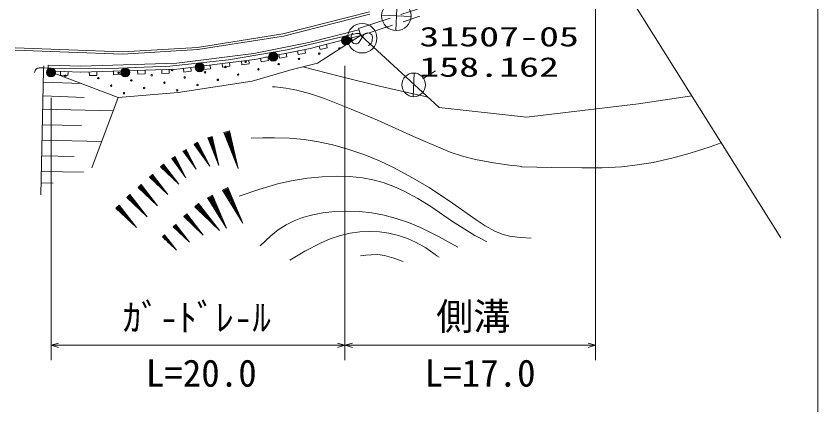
# Model space of a CAD drawing. Units: millimetres, scale not verified. Extents: x 30705 to 670705, y 16818 to 376818.
# Drawn here: x 515599 to 569705, y 254450 to 280660 of the extents above; entities that cross this region are included whole.
import ezdxf
from ezdxf.enums import TextEntityAlignment as Align

# ---------------------------------------------------------------- set-up
doc = ezdxf.new("R2010")
doc.units = ezdxf.units.MM
doc.header["$LTSCALE"] = 1000
doc.linetypes.add('USER3', pattern=[3, 2.25, -0.75])
doc.layers.add('S-SUV', color=7, linetype='Continuous', lineweight=13)
doc.layers.add('S-SUV-ROAD', color=7, linetype='Continuous', lineweight=13)
doc.styles.add('ＭＳ ゴシック', font='')
doc.styles.get('ＭＳ ゴシック').set_extended_font_data('MS Gothic')

# ---------------------------------------------------------------- blocks, each defined once
blk = doc.blocks.new('BUHIN27')
at = {"color": 7, "linetype": 'Continuous', "lineweight": 13}
blk.add_lwpolyline([(514, -78), (0, 0), (477, 206)], dxfattribs=at)
blk = doc.blocks.new('BUHIN28')
at = {"color": 7, "linetype": 'Continuous', "lineweight": 13}
blk.add_lwpolyline([(-514, 78), (0, 0), (-477, -206)], dxfattribs=at)
blk = doc.blocks.new('BUHIN30')
at = {"color": 7, "linetype": 'Continuous', "lineweight": 13}
for p, q in [((0, 995), (0, -995)), ((-995, 0), (995, 0))]:
    blk.add_line(p, q, dxfattribs=at)
blk.add_circle((0, 0), 995, dxfattribs=at)
blk = doc.blocks.new('BUHIN55')
at = {"color": 7, "linetype": 'Continuous', "lineweight": 13}
blk.add_lwpolyline([(310, 645), (255, 705), (180, 740), (75, 760), (-80, 760), (-210, 725), (-320, 650), (-385, 540), (-390, 425), (-385, 350), (-345, 250), (-275, 195), (270, -120), (330, -210), (370, -335), (360, -455), (325, -550), (255, -640), (100, -685), (-130, -685), (-230, -670), (-325, -625), (-405, -550), (-475, -435)], dxfattribs=at)
blk.add_circle((0, 0), 995, dxfattribs=at)
blk = doc.blocks.new('BUHIN82')
at = {"color": 7, "linetype": 'Continuous', "lineweight": 13}
blk.add_lwpolyline([(-18, 249), (-268, 231), (-231, -268), (18, -249)], dxfattribs=at)
blk = doc.blocks.new('BUHIN83')
at = {"color": 7, "linetype": 'Continuous', "lineweight": 13}
blk.add_lwpolyline([(-42, 246), (-288, 205), (-205, -288), (42, -246)], dxfattribs=at)
blk = doc.blocks.new('BUHIN84')
at = {"color": 7, "linetype": 'Continuous', "lineweight": 13}
blk.add_lwpolyline([(-59, 243), (-302, 184), (-184, -302), (59, -243)], dxfattribs=at)
blk = doc.blocks.new('BUHIN85')
at = {"color": 7, "linetype": 'Continuous', "lineweight": 13}
blk.add_lwpolyline([(-72, 239), (-312, 167), (-167, -312), (72, -239)], dxfattribs=at)

msp = doc.modelspace()

# ---------------------------------------------------------------- linework, layer by layer
at = {"layer": 'S-SUV'}
for p, q in [((569705, 16818), (569705, 366818)), ((567202, 265711), (527935, 328269)), ((554693, 257470), (554693, 283640)), ((533606, 279452), (539438, 280935)), ((533636, 279305), (539475, 280789)), ((535364, 278876), (538729, 279742)), ((527833, 278550), (533606, 279452)), ((527857, 278402), (533636, 279305)), ((535453, 278485), (538829, 279354)), ((538829, 279354), (535946, 277476)), ((537791, 279304), (538278, 279418)), ((531633, 278135), (535364, 278876)), ((515532, 278358), (522790, 278093)), ((515538, 278508), (522788, 278243)), ((522788, 278243), (527847, 278552)), ((522790, 278093), (527857, 278402)), ((526445, 277479), (531633, 278135)), ((531711, 277743), (535453, 278485)), ((526496, 277082), (531683, 277739)), ((517459, 277160), (517959, 277155)), ((517759, 277360), (519963, 277279)), ((519963, 277279), (526445, 277479)), ((519976, 276879), (526458, 277079)), ((537500, 276583), (534954, 277232)), ((537791, 257470), (537791, 277304)), ((517744, 276961), (519949, 276879)), ((522489, 275179), (517744, 276961)), ((540121, 275928), (537500, 276583)), ((542395, 275228), (542462, 276818)), ((543057, 276433), (543894, 276979)), ((517440, 276198), (520015, 276108)), ((532906, 275884), (533091, 275884)), ((533091, 275884), (533812, 275807)), ((533812, 275807), (534537, 275668)), ((534537, 275668), (535477, 275413)), ((535477, 275413), (536416, 275096)), ((543403, 275185), (540121, 275928)), ((517421, 275291), (520187, 275176)), ((517959, 275155), (517959, 257470)), ((536416, 275096), (538217, 274395)), ((517402, 274383), (522155, 274283)), ((538217, 274395), (539990, 273641)), ((517380, 273334), (520013, 273279)), ((539990, 273641), (542417, 272541)), ((530000, 272923), (529615, 272802)), ((529615, 272802), (530588, 270382)), ((529825, 272289), (529672, 272772)), ((529722, 272788), (530052, 271740)), ((530284, 271173), (529772, 272803)), ((529821, 272819), (530511, 270624)), ((530384, 271204), (529871, 272835)), ((529908, 272846), (530238, 271798)), ((530116, 272380), (529964, 272864)), ((530588, 270382), (530000, 272923)), ((517358, 272286), (521380, 272201)), ((527850, 272157), (527612, 272012)), ((528666, 270546), (527850, 272157)), ((528825, 272551), (528530, 272459)), ((528530, 272459), (529277, 270597)), ((528690, 272064), (528573, 272436)), ((528612, 272448), (528865, 271642)), ((529044, 271205), (528650, 272460)), ((528688, 272472), (529219, 270783)), ((529120, 271229), (528726, 272484)), ((528755, 272493), (529008, 271687)), ((528915, 272134), (528798, 272506)), ((529277, 270597), (528825, 272551)), ((532253, 272452), (531462, 272435)), ((533043, 272458), (532253, 272452)), ((534049, 272431), (533043, 272458)), ((535042, 272344), (534049, 272431)), ((536007, 272190), (535042, 272344)), ((536964, 271977), (536007, 272190)), ((542417, 272541), (544885, 271490)), ((527515, 270780), (527003, 271623)), ((527022, 271634), (527351, 271093)), ((527203, 271402), (527051, 271652)), ((527742, 270347), (527063, 271690)), ((527612, 272012), (528666, 270546)), ((527838, 271701), (527655, 272001)), ((527686, 272020), (528081, 271370)), ((528331, 271027), (527717, 272039)), ((527748, 272058), (528575, 270696)), ((528393, 271065), (527778, 272076)), ((527801, 272090), (528196, 271440)), ((528018, 271811), (527836, 272111)), ((538053, 271668), (536964, 271977)), ((539125, 271302), (538053, 271668)), ((562441, 271843), (561093, 271424)), ((563185, 272110), (562441, 271843)), ((517336, 271237), (519530, 271191)), ((526325, 271200), (526113, 271071)), ((526113, 271071), (527050, 269768)), ((526179, 271078), (526530, 270501)), ((526752, 270196), (526206, 271095)), ((526233, 271112), (526969, 269901)), ((526807, 270229), (526261, 271128)), ((526281, 271141), (526632, 270563)), ((526474, 270893), (526312, 271159)), ((527050, 269768), (526325, 271200)), ((526864, 271569), (527742, 270347)), ((527052, 271310), (526900, 271560)), ((526926, 271576), (527255, 271034)), ((527463, 270748), (526951, 271591)), ((526977, 271607), (527666, 270472)), ((540128, 270898), (539125, 271302)), ((544885, 271490), (545727, 271214)), ((545727, 271214), (546595, 270992)), ((559847, 271083), (558585, 270800)), ((561093, 271424), (559847, 271083)), ((525545, 270669), (525350, 270492)), ((526193, 269708), (525442, 270535)), ((525467, 270558), (526478, 269444)), ((526244, 269753), (525492, 270581)), ((525511, 270598), (525994, 270066)), ((525762, 270378), (525540, 270624)), ((526590, 269321), (525545, 270669)), ((526313, 270795), (526151, 271062)), ((541105, 270440), (540128, 270898)), ((546595, 270992), (547812, 270766)), ((547812, 270766), (549056, 270597)), ((549056, 270597), (549385, 270558)), ((549385, 270558), (549715, 270519)), ((557538, 270625), (556482, 270509)), ((558585, 270800), (557538, 270625)), ((517314, 270188), (520144, 270129)), ((525350, 270492), (526590, 269321)), ((525614, 270244), (525392, 270490)), ((525417, 270512), (525900, 269981)), ((542305, 269790), (541105, 270440)), ((551742, 270464), (549719, 270507)), ((553776, 270427), (551742, 270464)), ((555138, 270438), (553776, 270427)), ((556482, 270509), (555138, 270438)), ((524800, 269973), (524605, 269796)), ((524605, 269796), (525845, 268625)), ((524870, 269548), (524647, 269794)), ((524672, 269817), (525155, 269285)), ((525449, 269012), (524698, 269839)), ((524723, 269862), (525734, 268748)), ((525499, 269057), (524748, 269885)), ((524767, 269902), (525249, 269370)), ((525018, 269682), (524795, 269928)), ((525845, 268625), (524800, 269973)), ((533337, 269366), (534291, 269578)), ((534291, 269578), (535268, 269732)), ((535268, 269732), (536256, 269827)), ((536256, 269827), (537262, 269863)), ((537262, 269863), (538119, 269839)), ((538119, 269839), (538968, 269756)), ((538968, 269756), (539676, 269630)), ((539676, 269630), (540377, 269443)), ((543463, 269095), (542305, 269790)), ((517298, 269415), (518100, 269392)), ((524044, 269301), (523838, 269114)), ((523838, 269114), (525151, 267875)), ((524118, 268852), (523882, 269112)), ((523909, 269136), (524420, 268573)), ((524731, 268284), (523935, 269160)), ((523962, 269184), (525033, 268005)), ((524784, 268332), (523989, 269209)), ((524009, 269227), (524520, 268664)), ((524275, 268994), (524039, 269254)), ((525151, 267875), (524044, 269301)), ((529892, 269100), (529534, 268915)), ((529534, 268915), (530906, 266697)), ((529642, 268919), (530146, 267943)), ((530472, 267424), (529688, 268943)), ((529734, 268967), (530790, 266922)), ((530564, 267472), (529780, 268991)), ((529815, 269009), (530319, 268033)), ((530100, 268585), (529867, 269036)), ((530906, 266697), (529892, 269100)), ((530664, 268520), (531988, 268971)), ((531988, 268971), (533337, 269366)), ((540377, 269443), (541097, 269180)), ((541097, 269180), (541796, 268861)), ((545055, 268039), (543463, 269095)), ((523288, 268630), (523070, 268432)), ((523070, 268432), (524456, 267124)), ((523366, 268156), (523117, 268430)), ((523145, 268455), (523684, 267861)), ((524013, 267556), (523173, 268481)), ((523201, 268506), (524331, 267261)), ((524069, 267607), (523229, 268532)), ((523250, 268551), (523790, 267957)), ((523531, 268306), (523282, 268580)), ((524456, 267124), (523288, 268630)), ((528854, 268583), (528523, 268412)), ((528523, 268412), (529789, 266365)), ((528794, 267978), (528580, 268394)), ((528622, 268416), (529087, 267515)), ((529389, 267036), (528665, 268438)), ((528708, 268460), (529682, 266573)), ((529474, 267080), (528750, 268482)), ((528782, 268499), (529247, 267598)), ((529045, 268107), (528830, 268523)), ((529789, 266365), (528854, 268583)), ((529828, 268445), (529596, 268896)), ((541796, 268861), (542702, 268366)), ((542702, 268366), (543580, 267817)), ((522560, 267916), (522342, 267718)), ((522522, 267837), (523062, 267243)), ((522803, 267592), (522554, 267866)), ((523728, 266410), (522560, 267916)), ((527917, 268035), (527652, 267797)), ((527743, 267825), (528393, 267103)), ((528789, 266732), (527777, 267855)), ((527811, 267886), (529173, 266374)), ((528857, 266793), (527845, 267917)), ((527871, 267940), (528521, 267218)), ((528210, 267641), (527909, 267975)), ((529323, 266207), (527917, 268035)), ((546634, 266917), (545055, 268039)), ((522342, 267718), (523728, 266410)), ((522638, 267442), (522389, 267716)), ((522417, 267742), (522956, 267147)), ((523284, 266842), (522445, 267767)), ((522473, 267793), (523603, 266548)), ((523341, 266893), (522501, 267818)), ((527132, 267330), (526925, 267143)), ((527361, 267021), (527126, 267282)), ((528233, 265899), (527132, 267330)), ((527652, 267797), (529323, 266207)), ((528009, 267461), (527709, 267794)), ((536302, 267402), (535613, 267273)), ((537114, 267489), (536302, 267402)), ((537927, 267515), (537114, 267489)), ((538765, 267483), (537927, 267515)), ((539595, 267390), (538765, 267483)), ((540432, 267236), (539595, 267390)), ((543580, 267817), (545054, 266822)), ((526925, 267143), (528233, 265899)), ((527204, 266880), (526969, 267141)), ((526996, 267165), (527505, 266600)), ((527815, 266309), (527023, 267189)), ((527050, 267213), (528115, 266029)), ((527868, 266357), (527076, 267237)), ((527096, 267255), (527605, 266690)), ((534365, 266868), (533817, 266594)), ((534933, 267084), (534365, 266868)), ((535613, 267273), (534933, 267084)), ((541244, 267025), (540432, 267236)), ((542075, 266745), (541244, 267025)), ((542883, 266408), (542075, 266745)), ((545054, 266822), (546563, 265877)), ((547257, 266513), (546634, 266917)), ((526375, 266617), (526202, 266461)), ((526202, 266461), (527292, 265424)), ((526435, 266242), (526239, 266459)), ((526261, 266479), (526686, 266008)), ((526944, 265766), (526284, 266499)), ((526306, 266519), (527194, 265533)), ((526988, 265806), (526328, 266539)), ((526345, 266554), (526769, 266083)), ((526566, 266360), (526370, 266577)), ((527292, 265424), (526375, 266617)), ((533288, 266251), (532792, 265858)), ((533817, 266594), (533288, 266251)), ((544154, 265779), (542883, 266408)), ((547899, 266167), (547257, 266513)), ((525620, 265913), (525470, 265778)), ((525470, 265778), (526415, 264879)), ((525672, 265588), (525502, 265776)), ((525522, 265794), (525889, 265385)), ((526113, 265176), (525541, 265811)), ((525560, 265828), (526330, 264973)), ((526152, 265211), (525580, 265846)), ((525594, 265859), (525962, 265451)), ((525786, 265690), (525616, 265878)), ((526415, 264879), (525620, 265913)), ((532792, 265858), (532062, 265170)), ((536798, 265641), (537487, 265869)), ((537487, 265869), (538139, 266019)), ((538139, 266019), (538805, 266109)), ((538805, 266109), (539457, 266139)), ((539457, 266139), (540121, 266109)), ((540121, 266109), (540761, 266020)), ((540761, 266020), (541400, 265870)), ((541400, 265870), (542000, 265668)), ((542000, 265668), (542586, 265407)), ((545402, 265093), (544154, 265779)), ((546563, 265877), (546955, 265660)), ((546955, 265660), (547358, 265442)), ((548391, 265966), (547899, 266167)), ((548892, 265826), (548391, 265966)), ((549618, 265725), (548892, 265826)), ((550352, 265685), (549618, 265725)), ((535092, 264813), (536140, 265360)), ((536140, 265360), (536798, 265641)), ((542586, 265407), (543240, 265029)), ((534066, 264210), (535092, 264813)), ((539553, 264578), (539203, 264548)), ((540018, 264583), (539553, 264578)), ((540467, 264528), (540018, 264583)), ((543240, 265029), (543871, 264594)), ((543871, 264594), (544000, 264500)), ((539203, 264548), (538842, 264506)), ((541098, 264349), (540467, 264528)), ((541721, 264108), (541098, 264349)), ((544000, 264500), (544137, 264400)), ((517959, 258470), (537791, 258470)), ((537791, 258470), (554693, 258470))]:
    msp.add_line(p, q, dxfattribs=at)
at = {"layer": 'S-SUV', "linetype": 'USER3'}
for p, q in [((538701, 279826), (542696, 281130)), ((538856, 279351), (542851, 280655))]:
    msp.add_line(p, q, dxfattribs=at)
at = {"layer": 'S-SUV'}
for points in [[(517959, 277155), (521956, 277116), (525966, 277283), (529925, 277710), (533891, 278389), (537791, 279304)], [(538278, 279418), (538570, 279486), (538630, 279494), (538686, 279492), (538745, 279475), (538797, 279450), (538846, 279411), (538886, 279368), (538914, 279311), (538930, 279263)], [(516856, 276866), (516862, 276921), (516881, 276982), (516914, 277042), (516949, 277081), (516998, 277119), (517053, 277146), (517106, 277159), (517159, 277163), (517459, 277160)], [(518610, 276929), (518601, 276679), (519101, 276661), (519110, 276911)]]:
    msp.add_lwpolyline(points, dxfattribs=at)
for centre, radius in [((537859, 279013), 298), ((537859, 279013), 264), ((537859, 279013), 230), ((537859, 279013), 194), ((537859, 279013), 159), ((537859, 279013), 117), ((537859, 279013), 81), ((537859, 279013), 46.5), ((537859, 279013), 9), ((532956, 277926), 298), ((532956, 277926), 264), ((532956, 277926), 230), ((532956, 277926), 194), ((536062, 278126), 49.8), ((531092, 277577), 49.8), ((532956, 277926), 159), ((532956, 277926), 117), ((532956, 277926), 81), ((532956, 277926), 46.5), ((532956, 277926), 9), ((534692, 277773), 49.8), ((517956, 276856), 298), ((517956, 276856), 264), ((517956, 276856), 230), ((517956, 276856), 194), ((522976, 276860), 298), ((522976, 276860), 264), ((522976, 276860), 230), ((522976, 276860), 194), ((527987, 277201), 298), ((527987, 277201), 264), ((527987, 277201), 230), ((527987, 277201), 194), ((527987, 277201), 159), ((527987, 277201), 117), ((527987, 277201), 81), ((527987, 277201), 46.5), ((527987, 277201), 9), ((529722, 277224), 49.8), ((531953, 277068), 49.8), ((533323, 277421), 49.8), ((517956, 276856), 159), ((517956, 276856), 117), ((517956, 276856), 81), ((517956, 276856), 46.5), ((517956, 276856), 9), ((518922, 276635), 49.8), ((521152, 276479), 49.8), ((522522, 276831), 49.8), ((522976, 276860), 159), ((522976, 276860), 117), ((522976, 276860), 81), ((522976, 276860), 46.5), ((522976, 276860), 9), ((524753, 276675), 49.8), ((526983, 276519), 49.8), ((528353, 276872), 49.8), ((530583, 276716), 49.8), ((542429, 276023), 796), ((522013, 275970), 49.8), ((523383, 276323), 49.8), ((525614, 276167), 49.8), ((527844, 276011), 49.8), ((529214, 276363), 49.8), ((522875, 275462), 49.8), ((524244, 275814), 49.8), ((526475, 275658), 49.8)]:
    msp.add_circle(centre, radius, dxfattribs=at)
for centre, start, end in [((537431, 278478), 357.4262, 248.7455), ((532461, 277929), 238.4311, 324.0073), ((526122, 277028), 123.3039, 60.2512)]:
    msp.add_arc(centre, 49.8, start, end, dxfattribs=at)
at = {"layer": 'S-SUV-ROAD'}
for p, q in [((538856, 279351), (538701, 279826)), ((535946, 277476), (538829, 279354)), ((544150, 274500), (538856, 279351)), ((517474, 277303), (517457, 277005)), ((517744, 276961), (517759, 277360)), ((531529, 276282), (534229, 277053)), ((534229, 277053), (535946, 277476)), ((517281, 268615), (517457, 277005)), ((522489, 275179), (517744, 276961)), ((526530, 275500), (531529, 276282)), ((526530, 275500), (522489, 275179)), ((520722, 270434), (522489, 275179)), ((557604, 274744), (561190, 275289)), ((544150, 274500), (550047, 273850)), ((550047, 273850), (557604, 274744))]:
    msp.add_line(p, q, dxfattribs=at)

# ---------------------------------------------------------------- block references
at = {"layer": 'S-SUV'}
for name, p, rotation in [('BUHIN30', (541263, 280678), 87.58333), ('BUHIN55', (538956, 279166), 87.58333), ('BUHIN85', (537985, 279137), 87.58333), ('BUHIN85', (536297, 278703), 87.58333), ('BUHIN84', (533582, 278114), 87.58333), ('BUHIN84', (534829, 278362), 87.58333), ('BUHIN83', (531059, 277660), 87.58333), ('BUHIN84', (532334, 277867), 87.58333), ('BUHIN82', (524051, 277006), 87.58333), ('BUHIN82', (525681, 277056), 87.58333), ('BUHIN83', (527147, 277164), 87.58333), ('BUHIN83', (528451, 277330), 87.58333), ('BUHIN83', (529755, 277495), 87.58333), ('BUHIN82', (520791, 276905), 87.58333), ('BUHIN82', (522421, 276955), 87.58333), ('BUHIN27', (517959, 258470), 352.58333), ('BUHIN27', (537791, 258470), 352.58333), ('BUHIN28', (537791, 258470), 352.58333), ('BUHIN28', (554693, 258470), 352.58333)]:
    msp.add_blockref(name, p, dxfattribs=dict(at, rotation=rotation))

# ---------------------------------------------------------------- texts
at = {"layer": 'S-SUV', "style": 'ＭＳ ゴシック', "width": 1.5}
for s, p in [('31507-05', (542806, 278219)), ('158.162', (542803, 276172))]:
    msp.add_text(s, height=1320, dxfattribs=at).set_placement(p, align=Align.BOTTOM_LEFT)
at = {"layer": 'S-SUV', "style": 'ＭＳ ゴシック'}
for s, p in [('ｶﾞ-ﾄﾞﾚ-ﾙ', (522800, 258880)), ('側溝', (543949, 258951)), ('L=20.0', (524356, 255132)), ('L=17.0', (543171, 255132))]:
    msp.add_text(s, height=1833, dxfattribs=at).set_placement(p, align=Align.BOTTOM_LEFT)

doc.saveas('drawing.dxf')
